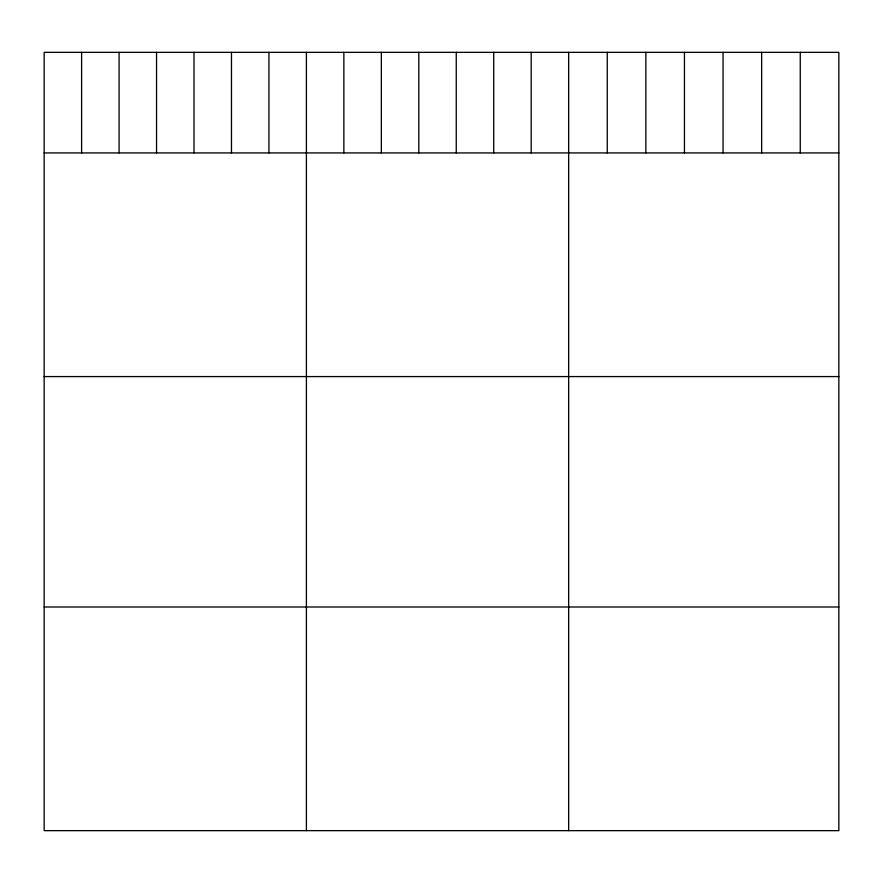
<?xml version="1.0" encoding="UTF-8"?>
<svg xmlns="http://www.w3.org/2000/svg" width="883" height="883" viewBox="0 0 883 883"><rect width="100%" height="100%" fill="white"/><g stroke="black" fill="none" stroke-linecap="round" stroke-linejoin="round"><path stroke-width="1.32" d="M838.85 152.925L838.85 830.649L44.15 830.649L44.15 52.351L838.85 52.351L838.85 152.925L44.15 152.925M44.15 376.577L838.85 376.577M44.15 606.996L838.85 606.996M800.252 52.351L800.252 152.925M761.654 52.351L761.654 152.925M723.056 52.351L723.056 152.925M684.446 52.351L684.446 152.925M645.848 52.351L645.848 152.925M607.25 52.351L607.25 152.925M568.652 52.351L568.652 830.649M531.191 52.351L531.191 152.925M493.718 52.351L493.718 152.925M456.257 52.351L456.257 152.925M418.796 52.351L418.796 152.925M381.335 52.351L381.335 152.925M343.862 52.351L343.862 152.925M306.401 52.351L306.401 830.649M268.94 52.351L268.94 152.925M231.467 52.351L231.467 152.925M194.006 52.351L194.006 152.925M156.545 52.351L156.545 152.925M119.084 52.351L119.084 152.925M81.611 52.351L81.611 152.925"/></g></svg>
